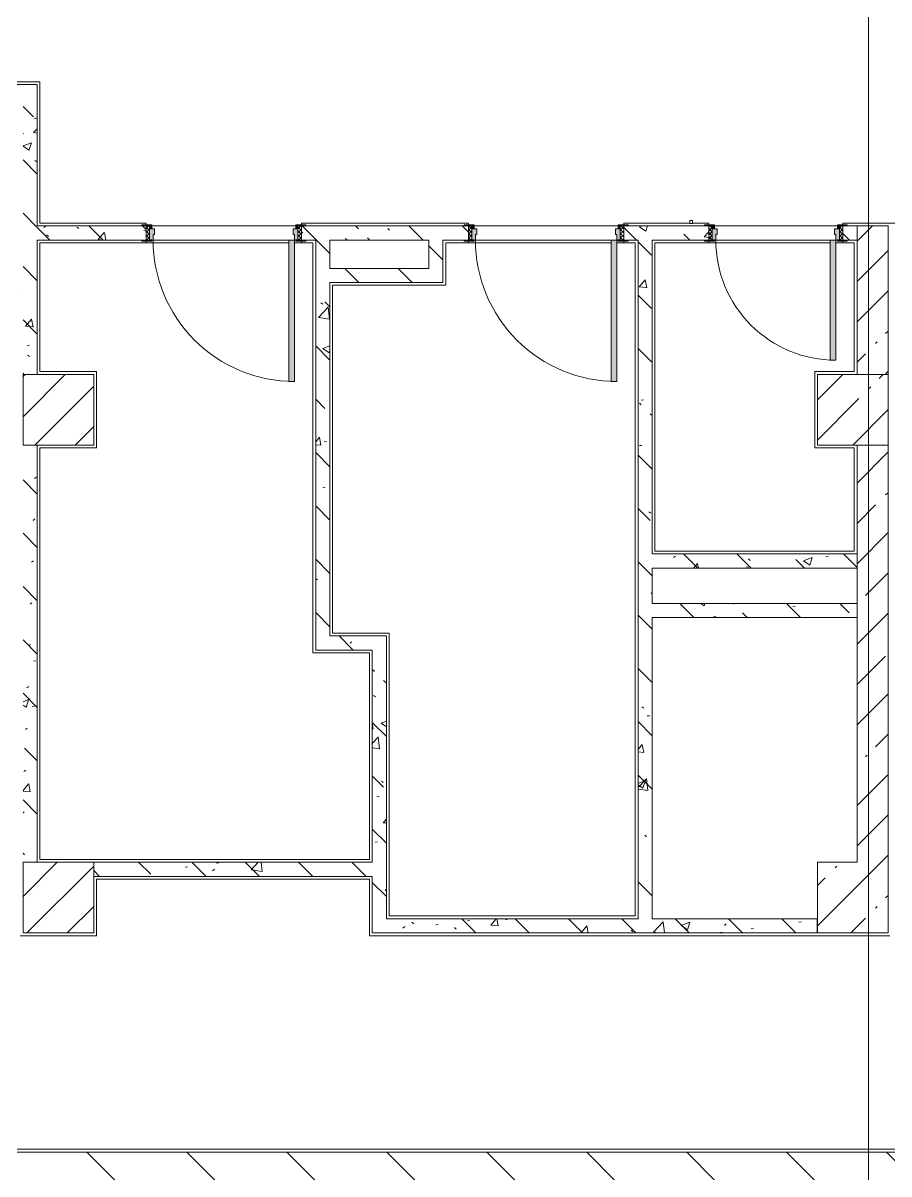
# Model space of a CAD drawing. Header units: millimetres. Extents: x -4060 to 187734, y -8553 to 29000.
# Drawn here: x 139304 to 145429, y 13445 to 21585 of the extents above; entities that cross this region are included whole.
import ezdxf

# ---------------------------------------------------------------- set-up
doc = ezdxf.new("R2010")
doc.units = ezdxf.units.MM
for name, color, linetype, lineweight, true_color in [('A-DOOR-2', 7, 'Continuous', 5, 0xaaaaaa), ('A-DOOR-3', 7, 'Continuous', 5, 0xe2e2e2), ('A-DOOR-FRAM-2', 7, 'Continuous', 5, 0xe2e2e2), ('A-DOOR-FRAM-3', 7, 'Continuous', 5, 0xaaaaaa), ('A-FLOR-1', 7, 'Continuous', 5, 0xaaaaaa), ('I-WALL-24', 7, 'Continuous', 5, 0x787878)]:
    doc.layers.add(name, color=color, linetype=linetype, lineweight=lineweight, true_color=true_color)
for name, color, linetype, lineweight in [('A-WALL', 7, 'Continuous', 9), ('A-WALL-9', 7, 'Continuous', 5), ('I-WALL-22', 7, 'Continuous', 5), ('S-COLS-2', 7, 'Continuous', 5), ('Оси', 7, 'Continuous', 9)]:
    doc.layers.add(name, color=color, linetype=linetype, lineweight=lineweight)
pattern_1 = [(45, (60723.74, 0), (-285.1231, 285.1231), []), (45, (61008.87, 0), (-285.1231, 285.1231), [504.031, -100.806, 16.764, -84.042])]
pattern_2 = [(135, (60723.74, 0), (-377.1708, -377.1708), [533.4, -88.9, 17.78, -88.9]), (135, (60723.74, 376.94), (-377.1708, -377.1708), []), (50, (60723.74, 0), (637.6445, -55.7866), [66.675, -733.425]), (355, (60723.74, 0), (-123.3494, 668.699), [53.34, -586.74]), (100.451, (60776.9, -4.65), (514.299, 612.908), [56.665, -623.315]), (46.184, (60723.74, 177.8), (948.7764, -147.15), [100.012, -1100.137]), (96.636, (60802.8, 165.5), (830.909, 865.997), [84.998, -934.973]), (351.184, (60723.7, 177.8), (830.918, 865.988), [80.01, -880.11]), (21, (60812.64, 133.35), (530.6506, -357.9283), [66.675, -733.425]), (326, (60812.64, 133.35), (216.308, 644.6585), [53.34, -586.74]), (71.451, (60856.86, 103.5), (746.9596, 286.7243), [56.665, -623.315]), (37.5, (60723.74, 0), (10.81053, 295.9426), [16.764, -562.864, 16.764, -578.866, -588.962]), (37.5, (60723.74, 0), (10.81053, 295.9426), [-1175.258, 16.764, -572.198]), (7.5, (60723.74, 0), (233.8692, 350.6318), [16.764, -322.834, 16.764, -549.529, -224.472]), (7.5, (60723.74, 0), (233.8692, 350.6318), [-905.891, 16.764, -207.708]), (327.5, (60525.5, 0), (474.5678, -20.0513), [16.764, -205.486, 16.764, -676.656, -920.115]), (327.5, (60525.5, 0), (474.5678, -20.0513), [-915.67, 16.764, -903.351]), (317.5, (60436.6, 0), (518.4522, 88.9934), [16.764, -272.161, 16.764, -443.738, -653.415]), (317.5, (60436.6, 0), (518.4522, 88.9934), [-749.427, 16.764, -636.651])]
pattern_3 = [(135, (1751.41, 114.685), (-14.14214, -14.14214), []), (225, (1751.41, 114.685), (14.14214, -14.14214), [])]
pattern_4 = [(45, (-371.384, 114.685), (-14.1421, 14.1421), []), (135, (-371.384, 114.685), (-14.1421, -14.1421), [])]
pattern_5 = [(135, (60723.74, 0), (-353.5534, -353.5534), [])]

# ---------------------------------------------------------------- blocks, each defined once
blk = doc.blocks.new('110_Дверь_СКБ_1Ст_Внутренняя1 - Д-11п 1100x2100h_кладовые _все__ коридор _между помещениями блока столовой__ моечные _все_ 2-32102277-1_5_1_птичка')
at = {"layer": 'A-DOOR-2'}
h = blk.add_hatch(dxfattribs=at)
h.set_pattern_fill('FP_150', color=256, style=0, pattern_type=2)
h.set_pattern_definition(pattern_3)
h.paths.add_polyline_path([(537.5, -50), (562.5, -50), (562.5, 50), (537.5, 50)])
at = {"layer": 'A-DOOR-3'}
h = blk.add_hatch(color=256, dxfattribs=at)
h.paths.add_polyline_path([(-477.5, -30), (-477.5, 10), (-487.5, 10), (-487.5, 50), (-512.5, 50), (-512.5, -30), (-487.5, -30)])
h.paths.add_polyline_path([(537.5, -30), (537.5, 50), (512.5, 50), (512.5, 10), (502.5, 10), (502.5, -30), (512.5, -30)])
at = {"layer": 'A-DOOR-FRAM-2'}
for points in [[(-447.5, 50), (-447.5, 1050), (-487.5, 1050), (-487.5, 50)], [(-567.5, 50), (-497.5, 50), (-497.5, 58), (-567.5, 58)], [(562.5, 50), (592.5, 50), (592.5, 58), (522.5, 58), (522.5, 50), (542.6, 50)], [(-567.5, -58), (-497.5, -58), (-497.5, -50), (-567.5, -50)], [(-497.5, -50), (-497.5, -30), (-512.5, -30), (-512.5, -50)], [(537.5, -50), (537.5, -30), (522.5, -30), (522.5, -50)], [(560.5, -58), (592.5, -58), (592.5, -50), (522.5, -51.4), (522.5, -58)]]:
    blk.add_hatch(color=256, dxfattribs=at).paths.add_polyline_path(points)
at = {"layer": 'A-DOOR-FRAM-3'}
h = blk.add_hatch(dxfattribs=at)
h.set_pattern_fill('FP_151', color=256, style=0, pattern_type=2)
h.set_pattern_definition(pattern_4)
h.paths.add_polyline_path([(-537.5, -50), (-512.5, -50), (-512.5, 50), (-537.5, 50)])
at = {"layer": 'A-DOOR-2'}
for p, q in [((-487.5, 1050), (-487.5, 50)), ((-447.5, 1050), (-487.5, 1050)), ((-447.5, 50), (-447.5, 1050)), ((-487.5, 50), (-447.5, 50))]:
    blk.add_line(p, q, dxfattribs=at)
blk.add_arc((-487.5, 50), 1000, 360, 90, dxfattribs=at)
at = {"layer": 'A-DOOR-FRAM-3'}
for p, q in [((-497.5, 58), (-567.5, 58)), ((-567.5, 58), (-567.5, 50)), ((-567.5, 50), (-497.5, 50)), ((-512.5, 50), (-537.5, 50)), ((-537.5, 50), (-537.5, -50)), ((-487.5, 50), (-512.5, 50)), ((-512.5, 50), (-512.5, -30)), ((-512.5, -50), (-512.5, 50)), ((-497.5, 50), (-512.5, 50)), ((-512.5, 50), (-512.5, 49)), ((-512.5, 49), (-497.5, 49)), ((-497.5, 50), (-497.5, 58)), ((-497.5, 49), (-497.5, 50)), ((-487.5, 10), (-487.5, 50)), ((-477.5, 10), (-487.5, 10)), ((-477.5, -30), (-477.5, 10)), ((512.5, 10), (502.5, 10)), ((502.5, 10), (502.5, -30)), ((512.5, 50), (512.5, 10)), ((537.5, 50), (512.5, 50)), ((592.5, 58), (522.5, 58)), ((522.5, 58), (522.5, 50)), ((537.5, 50), (522.5, 50)), ((522.5, 50), (522.5, 49)), ((522.5, 50), (592.5, 50)), ((522.5, 49), (537.5, 49)), ((537.5, -30), (537.5, 50)), ((562.5, 50), (537.5, 50)), ((537.5, 50), (537.5, -50)), ((537.5, 49), (537.5, 50)), ((562.5, -50), (562.5, 50)), ((592.5, 50), (592.5, 58)), ((-497.5, -50), (-567.5, -50)), ((-567.5, -50), (-567.5, -58)), ((-567.5, -58), (-497.5, -58)), ((-537.5, -50), (-512.5, -50)), ((-512.5, -30), (-477.5, -30)), ((-497.5, -30), (-512.5, -30)), ((-512.5, -30), (-512.5, -50)), ((-512.5, -50), (-497.5, -50)), ((-497.5, -50), (-497.5, -30)), ((-497.5, -58), (-497.5, -50)), ((502.5, -30), (537.5, -30)), ((537.5, -30), (522.5, -30)), ((522.5, -30), (522.5, -50)), ((522.5, -50), (537.5, -50)), ((592.5, -50), (522.5, -50)), ((522.5, -50), (522.5, -58)), ((522.5, -58), (592.5, -58)), ((537.5, -50), (537.5, -30)), ((537.5, -50), (562.5, -50)), ((592.5, -58), (592.5, -50))]:
    blk.add_line(p, q, dxfattribs=at)
blk = doc.blocks.new('110_Дверь_СКБ_1Ст_Внутренняя1 - Д-11п 1100x2100h_кладовые _все__ коридор _между помещениями блока столовой__ моечные _все_ 2-V122-1_5_1_птичка')
at = {"layer": 'A-DOOR-2'}
h = blk.add_hatch(dxfattribs=at)
h.set_pattern_fill('FP_150', color=256, style=0, pattern_type=2)
h.set_pattern_definition(pattern_3)
h.paths.add_polyline_path([(537.5, 50), (537.5, -50), (562.5, -50), (562.5, 50)])
at = {"layer": 'A-DOOR-3'}
h = blk.add_hatch(color=256, dxfattribs=at)
h.paths.add_polyline_path([(512.5, 50), (512.5, 10), (502.5, 10), (502.5, -30), (537.5, -30), (537.5, 50), (522.5, 50)])
h.paths.add_polyline_path([(-497.5, 50), (-512.5, 50), (-512.5, -30), (-477.5, -30), (-477.5, 10), (-487.5, 10), (-487.5, 50)])
at = {"layer": 'A-DOOR-FRAM-2'}
for points in [[(-487.5, 1050), (-487.5, 50), (-447.5, 50), (-447.5, 1050)], [(-537.5, 58), (-567.5, 58), (-567.5, 50), (-497.5, 50), (-497.5, 58), (-517.5, 58)], [(592.5, 58), (522.5, 58), (522.5, 50), (592.5, 50)], [(-537.5, -50), (-567.5, -50), (-567.5, -58), (-497.5, -58), (-497.5, -50), (-513.9, -50)], [(-512.5, -30), (-512.5, -50), (-497.5, -50), (-497.5, -30)], [(537.5, -30), (522.5, -30), (522.5, -50), (537.5, -50)], [(562.5, -50), (522.5, -55.2), (522.5, -58), (592.5, -58), (592.5, -50)]]:
    blk.add_hatch(color=256, dxfattribs=at).paths.add_polyline_path(points)
at = {"layer": 'A-DOOR-FRAM-3'}
h = blk.add_hatch(dxfattribs=at)
h.set_pattern_fill('FP_151', color=256, style=0, pattern_type=2)
h.set_pattern_definition(pattern_4)
h.paths.add_polyline_path([(-512.5, 50), (-537.5, 50), (-537.5, -50), (-512.5, -48.8)])
at = {"layer": 'A-DOOR-2'}
for p, q in [((-487.5, 1050), (-487.5, 50)), ((-447.5, 1050), (-487.5, 1050)), ((-447.5, 50), (-447.5, 1050)), ((-487.5, 50), (-447.5, 50))]:
    blk.add_line(p, q, dxfattribs=at)
blk.add_arc((-487.5, 50), 1000, 360, 90, dxfattribs=at)
at = {"layer": 'A-DOOR-FRAM-3'}
for p, q in [((-497.5, 58), (-567.5, 58)), ((-567.5, 58), (-567.5, 50)), ((-567.5, 50), (-497.5, 50)), ((-512.5, 50), (-537.5, 50)), ((-537.5, 50), (-537.5, -50)), ((-487.5, 50), (-512.5, 50)), ((-512.5, 50), (-512.5, -30)), ((-512.5, -50), (-512.5, 50)), ((-497.5, 50), (-512.5, 50)), ((-512.5, 50), (-512.5, 49)), ((-512.5, 49), (-497.5, 49)), ((-497.5, 50), (-497.5, 58)), ((-497.5, 49), (-497.5, 50)), ((-487.5, 10), (-487.5, 50)), ((-477.5, 10), (-487.5, 10)), ((-477.5, -30), (-477.5, 10)), ((512.5, 10), (502.5, 10)), ((502.5, 10), (502.5, -30)), ((512.5, 50), (512.5, 10)), ((537.5, 50), (512.5, 50)), ((592.5, 58), (522.5, 58)), ((522.5, 58), (522.5, 50)), ((537.5, 50), (522.5, 50)), ((522.5, 50), (522.5, 49)), ((522.5, 50), (592.5, 50)), ((522.5, 49), (537.5, 49)), ((537.5, -30), (537.5, 50)), ((562.5, 50), (537.5, 50)), ((537.5, 50), (537.5, -50)), ((537.5, 49), (537.5, 50)), ((562.5, -50), (562.5, 50)), ((592.5, 50), (592.5, 58)), ((-497.5, -50), (-567.5, -50)), ((-567.5, -50), (-567.5, -58)), ((-567.5, -58), (-497.5, -58)), ((-537.5, -50), (-512.5, -50)), ((-512.5, -30), (-477.5, -30)), ((-497.5, -30), (-512.5, -30)), ((-512.5, -30), (-512.5, -50)), ((-512.5, -50), (-497.5, -50)), ((-497.5, -50), (-497.5, -30)), ((-497.5, -58), (-497.5, -50)), ((502.5, -30), (537.5, -30)), ((537.5, -30), (522.5, -30)), ((522.5, -30), (522.5, -50)), ((522.5, -50), (537.5, -50)), ((592.5, -50), (522.5, -50)), ((522.5, -50), (522.5, -58)), ((522.5, -58), (592.5, -58)), ((537.5, -50), (537.5, -30)), ((537.5, -50), (562.5, -50)), ((592.5, -58), (592.5, -50))]:
    blk.add_line(p, q, dxfattribs=at)
blk = doc.blocks.new('110_Дверь_СКБ_1Ст_Внутренняя1 - Д-7_п__950x2100h_Туалет-V144-1_5_1_птичка')
at = {"layer": 'A-DOOR-2'}
h = blk.add_hatch(dxfattribs=at)
h.set_pattern_fill('FP_154', color=256, style=0, pattern_type=2)
h.set_pattern_definition([(135, (1826.41, 114.685), (-14.14214, -14.14214), []), (225, (1826.41, 114.685), (14.14214, -14.14214), [])])
h.paths.add_polyline_path([(487.5, 50), (462.5, 50), (462.5, -50), (487.5, -50)])
at = {"layer": 'A-DOOR-3'}
h = blk.add_hatch(color=256, dxfattribs=at)
h.paths.add_polyline_path([(437.5, 50), (437.5, 10), (427.5, 10), (427.5, -30), (462.5, -30), (462.5, 50), (447.5, 50)])
h.paths.add_polyline_path([(-422.5, 50), (-437.5, 50), (-437.5, -30), (-402.5, -30), (-402.5, 10), (-412.5, 10), (-412.5, 50)])
at = {"layer": 'A-DOOR-FRAM-2'}
for points in [[(-372.5, 900), (-412.5, 900), (-412.5, 50), (-372.5, 50), (-372.5, 622.5)], [(-492.5, 58), (-492.5, 50), (-422.5, 50), (-422.5, 58), (-462.5, 58)], [(467.5, 58), (447.5, 58), (447.5, 50), (517.5, 50), (517.5, 58), (487.5, 58)], [(-492.5, -50), (-492.5, -58), (-422.5, -58), (-422.5, -50), (-462.5, -50)], [(-437.5, -30), (-437.5, -50), (-422.5, -50), (-422.5, -30)], [(447.5, -30), (447.5, -50), (462.5, -50), (462.5, -30)], [(487.5, -50), (447.5, -50), (447.5, -58), (517.5, -58), (517.5, -50), (488.2, -50)]]:
    blk.add_hatch(color=256, dxfattribs=at).paths.add_polyline_path(points)
at = {"layer": 'A-DOOR-FRAM-3'}
h = blk.add_hatch(dxfattribs=at)
h.set_pattern_fill('FP_155', color=256, style=0, pattern_type=2)
h.set_pattern_definition([(45, (-296.384, 114.685), (-14.1421, 14.1421), []), (135, (-296.384, 114.685), (-14.1421, -14.1421), [])])
h.paths.add_polyline_path([(-437.5, 50), (-462.5, 50), (-462.5, -50), (-437.5, -50)])
at = {"layer": 'A-DOOR-2'}
for p, q in [((-412.5, 900), (-412.5, 50)), ((-372.5, 900), (-412.5, 900)), ((-372.5, 50), (-372.5, 900)), ((-412.5, 50), (-372.5, 50))]:
    blk.add_line(p, q, dxfattribs=at)
blk.add_arc((-412.5, 50), 850, 360, 90, dxfattribs=at)
at = {"layer": 'A-DOOR-FRAM-3'}
for p, q in [((-422.5, 58), (-492.5, 58)), ((-492.5, 58), (-492.5, 50)), ((-492.5, 50), (-422.5, 50)), ((-437.5, 50), (-462.5, 50)), ((-462.5, 50), (-462.5, -50)), ((-412.5, 50), (-437.5, 50)), ((-437.5, 50), (-437.5, -30)), ((-437.5, -50), (-437.5, 50)), ((-422.5, 50), (-437.5, 50)), ((-437.5, 50), (-437.5, 49)), ((-437.5, 49), (-422.5, 49)), ((-422.5, 50), (-422.5, 58)), ((-422.5, 49), (-422.5, 50)), ((-412.5, 10), (-412.5, 50)), ((-402.5, 10), (-412.5, 10)), ((-402.5, -30), (-402.5, 10)), ((437.5, 10), (427.5, 10)), ((427.5, 10), (427.5, -30)), ((437.5, 50), (437.5, 10)), ((462.5, 50), (437.5, 50)), ((517.5, 58), (447.5, 58)), ((447.5, 58), (447.5, 50)), ((462.5, 50), (447.5, 50)), ((447.5, 50), (447.5, 49)), ((447.5, 50), (517.5, 50)), ((447.5, 49), (462.5, 49)), ((462.5, -30), (462.5, 50)), ((487.5, 50), (462.5, 50)), ((462.5, 50), (462.5, -50)), ((462.5, 49), (462.5, 50)), ((487.5, -50), (487.5, 50)), ((517.5, 50), (517.5, 58)), ((-422.5, -50), (-492.5, -50)), ((-492.5, -50), (-492.5, -58)), ((-492.5, -58), (-422.5, -58)), ((-462.5, -50), (-437.5, -50)), ((-437.5, -30), (-402.5, -30)), ((-422.5, -30), (-437.5, -30)), ((-437.5, -30), (-437.5, -50)), ((-437.5, -50), (-422.5, -50)), ((-422.5, -50), (-422.5, -30)), ((-422.5, -58), (-422.5, -50)), ((427.5, -30), (462.5, -30)), ((462.5, -30), (447.5, -30)), ((447.5, -30), (447.5, -50)), ((447.5, -50), (462.5, -50)), ((517.5, -50), (447.5, -50)), ((447.5, -50), (447.5, -58)), ((447.5, -58), (517.5, -58)), ((462.5, -50), (462.5, -30)), ((462.5, -50), (487.5, -50)), ((517.5, -58), (517.5, -50))]:
    blk.add_line(p, q, dxfattribs=at)
blk = doc.blocks.new('BSC_Колонна _Прямоугольная - 500х500-V154-1_5_1_птичка')
at = {"layer": 'S-COLS-2'}
h = blk.add_hatch(dxfattribs=at)
h.set_pattern_fill('FP_188', color=256, style=0, pattern_type=2)
h.set_pattern_definition([(45, (-78830, -15400), (-285.1231, 285.1231), []), (45, (-78544.88, -15400), (-285.1231, 285.1231), [504.031, -100.806, 16.764, -84.042])])
h.paths.add_polyline_path([(-250, -250), (250, -250), (250, 250), (-250, 250), (-250, -74.3)])
for p, q in [((250, 250), (-250, 250)), ((-250, 250), (-250, -250)), ((250, -250), (250, 250)), ((-250, -250), (250, -250))]:
    blk.add_line(p, q, dxfattribs=at)
blk = doc.blocks.new('BSC_Колонна _Прямоугольная - 500х500-V170-1_5_1_птичка')
at = {"layer": 'S-COLS-2'}
h = blk.add_hatch(dxfattribs=at)
h.set_pattern_fill('FP_199', color=256, style=0, pattern_type=2)
h.set_pattern_definition([(45, (-78830, -18850), (-285.1231, 285.1231), []), (45, (-78544.88, -18850), (-285.1231, 285.1231), [504.031, -100.806, 16.764, -84.042])])
h.paths.add_polyline_path([(-150.2, -250), (250, -250), (250, 250), (-250, 250), (-250, -250), (-185.6, -250)])
for p, q in [((250, 250), (-250, 250)), ((-250, 250), (-250, -250)), ((250, -250), (250, 250)), ((-250, -250), (250, -250))]:
    blk.add_line(p, q, dxfattribs=at)
blk = doc.blocks.new('BSC_Колонна _Прямоугольная - 500х500-V171-1_5_1_птичка')
at = {"layer": 'S-COLS-2'}
h = blk.add_hatch(dxfattribs=at)
h.set_pattern_fill('FP_200', color=256, style=0, pattern_type=2)
h.set_pattern_definition([(45, (-84450, -18850), (-285.1231, 285.1231), []), (45, (-84164.88, -18850), (-285.1231, 285.1231), [504.031, -100.806, 16.764, -84.042])])
h.paths.add_polyline_path([(250, -250), (250, 250), (-250, 250), (-250, -250), (215.7, -250)])
for p, q in [((250, 250), (-250, 250)), ((-250, 250), (-250, -250)), ((250, -250), (250, 250)), ((-250, -250), (250, -250))]:
    blk.add_line(p, q, dxfattribs=at)

msp = doc.modelspace()

# ---------------------------------------------------------------- hatches: boundary and pattern name
at = {"layer": 'I-WALL-22'}
h = msp.add_hatch(dxfattribs=at)
h.set_pattern_fill('FP_121', color=256, style=0, pattern_type=2)
h.set_pattern_definition(pattern_1)
h.paths.add_polyline_path([(145423.7, 19100), (145423.7, 20150), (145203.7, 20150), (145203.7, 19100), (145370.2, 19100)])
h = msp.add_hatch(dxfattribs=at)
h.set_pattern_fill('FP_121', color=256, style=0, pattern_type=2)
h.set_pattern_definition(pattern_1)
h.paths.add_polyline_path([(145423.7, 15650), (145423.7, 18600), (145203.7, 18600), (145203.7, 15650)])
h = msp.add_hatch(dxfattribs=at)
h.set_pattern_fill('FP_139', color=256, style=0, pattern_type=2)
h.set_pattern_definition(pattern_5)
h.paths.add_polyline_path([(136819.8, 13400), (145423.7, 13400), (145423.7, 13600), (129373.7, 13600), (129373.7, 13400), (135887.5, 13400)])
h = msp.add_hatch(dxfattribs=at)
h.set_pattern_fill('FP_139', color=256, style=0, pattern_type=2)
h.set_pattern_definition(pattern_5)
h.paths.add_polyline_path([(145833.7, 13400), (145863.7, 13400), (145863.7, 13600), (145423.7, 13600), (145423.7, 13400), (145763.7, 13400)])
h.paths.add_polyline_path([(146813.7, 13400), (147342.1, 13400), (147342.1, 13600), (146813.7, 13600)])
h.paths.add_polyline_path([(148923.7, 13400), (149133.7, 13400), (149133.7, 13600), (148923.7, 13600), (148923.7, 13480)])
h.paths.add_polyline_path([(148223.7, 13400), (148223.7, 13600), (148042.1, 13600), (148042.1, 13400), (148173.7, 13400)])
at = {"layer": 'I-WALL-24'}
h = msp.add_hatch(dxfattribs=at)
h.set_pattern_fill('FP_147', color=256, style=0, pattern_type=2)
h.set_pattern_definition(pattern_2)
h.paths.add_polyline_path([(139303.6, 15150), (139303.7, 15150.8), (139303.7, 15650), (139403.6, 15650), (139403.6, 18600), (139303.7, 18600), (139303.7, 19100), (139403.6, 19100), (139403.6, 21150), (139303.6, 21150), (139303.6, 15325.4)])
h = msp.add_hatch(dxfattribs=at)
h.set_pattern_fill('FP_147', color=256, style=0, pattern_type=2)
h.set_pattern_definition(pattern_2)
h.paths.add_polyline_path([(140173.7, 20050), (140173.7, 20150), (139403.6, 20150), (139403.6, 20050), (140143.7, 20050)])
h.paths.add_polyline_path([(141760, 20050), (142173.7, 20050), (142173.7, 20150), (141273.7, 20150), (141273.7, 20050), (141493.7, 20050)])
h = msp.add_hatch(dxfattribs=at)
h.set_pattern_fill('FP_147', color=256, style=0, pattern_type=2)
h.set_pattern_definition(pattern_2)
h.paths.add_polyline_path([(142273.7, 19750), (142273.7, 20150), (142173.7, 20150), (142173.7, 19750)])
h = msp.add_hatch(dxfattribs=at)
h.set_pattern_fill('FP_147', color=256, style=0, pattern_type=2)
h.set_pattern_definition(pattern_2)
h.paths.add_polyline_path([(143583.7, 20050), (144153.7, 20050), (144153.1, 20150), (143553.7, 20150), (143553.7, 20050)])
h.paths.add_polyline_path([(142453.7, 20050), (142453.7, 20150), (142273.7, 20150), (142273.7, 20050), (142423.7, 20050)])
h.paths.add_polyline_path([(145103.7, 20050), (145203.7, 20050), (145203.7, 20150), (145103.7, 20150)])
h = msp.add_hatch(dxfattribs=at)
h.set_pattern_fill('FP_147', color=256, style=0, pattern_type=2)
h.set_pattern_definition(pattern_2)
h.paths.add_polyline_path([(141373.7, 17250), (141473.7, 17250), (141473.7, 20050), (141373.7, 20050), (141373.7, 17270)])
h = msp.add_hatch(dxfattribs=at)
h.set_pattern_fill('FP_147', color=256, style=0, pattern_type=2)
h.set_pattern_definition(pattern_2)
h.paths.add_polyline_path([(143653.7, 15250), (143753.7, 15250), (143748.9, 20050), (143653.7, 20050), (143653.7, 15270)])
h = msp.add_hatch(dxfattribs=at)
h.set_pattern_fill('FP_147', color=256, style=0, pattern_type=2)
h.set_pattern_definition(pattern_2)
h.paths.add_polyline_path([(141677.9, 19750), (142173.7, 19750), (142173.7, 19850), (141473.7, 19850), (141473.7, 19750), (141604, 19750)])
h = msp.add_hatch(dxfattribs=at)
h.set_pattern_fill('FP_147', color=256, style=0, pattern_type=2)
h.set_pattern_definition(pattern_2)
h.paths.add_polyline_path([(145203.7, 17730), (145203.7, 17830), (143753.7, 17830), (143753.7, 17730), (145183.7, 17730)])
h = msp.add_hatch(dxfattribs=at)
h.set_pattern_fill('FP_147', color=256, style=0, pattern_type=2)
h.set_pattern_definition(pattern_2)
h.paths.add_polyline_path([(144903.7, 17380), (145203.7, 17380), (145203.7, 17480), (143753.7, 17480), (143753.7, 17380), (143773.7, 17380)])
h = msp.add_hatch(dxfattribs=at)
h.set_pattern_fill('FP_147', color=256, style=0, pattern_type=2)
h.set_pattern_definition(pattern_2)
h.paths.add_polyline_path([(141473.7, 17150), (141873.7, 17150), (141873.7, 17250), (141373.7, 17250), (141373.7, 17150)])
h = msp.add_hatch(dxfattribs=at)
h.set_pattern_fill('FP_147', color=256, style=0, pattern_type=2)
h.set_pattern_definition(pattern_2)
h.paths.add_polyline_path([(141773.7, 15250), (141873.7, 15250), (141873.7, 17150), (141773.7, 17150), (141773.7, 15530)])
h = msp.add_hatch(dxfattribs=at)
h.set_pattern_fill('FP_147', color=256, style=0, pattern_type=2)
h.set_pattern_definition(pattern_2)
h.paths.add_polyline_path([(139803.7, 15550), (141773.7, 15550), (141773.7, 15650), (139803.7, 15650), (139803.7, 15593.2)])
h = msp.add_hatch(dxfattribs=at)
h.set_pattern_fill('FP_147', color=256, style=0, pattern_type=2)
h.set_pattern_definition(pattern_2)
h.paths.add_polyline_path([(143323.3, 15150), (144922.1, 15150), (144922.1, 15250), (141773.7, 15250), (141773.7, 15150), (141893.7, 15150)])
at = {"layer": 'S-COLS-2'}
h = msp.add_hatch(dxfattribs=at)
h.set_pattern_fill('FP_121', color=256, style=0, pattern_type=2)
h.set_pattern_definition(pattern_1)
h.paths.add_polyline_path([(145423.7, 15150), (145423.7, 15650), (144923.7, 15650), (144923.7, 15150), (145182.2, 15150)])

# ---------------------------------------------------------------- linework, layer by layer
at = {"layer": 'A-FLOR-1'}
for p, q in [((139103.6, 21170), (139423.6, 21170)), ((139423.6, 21170), (139423.6, 20170)), ((139423.6, 20170), (140173.7, 20170)), ((140173.7, 20170), (140173.7, 20158)), ((141273.7, 20158), (141273.7, 20170)), ((141273.7, 20170), (142453.7, 20170)), ((142453.7, 20170), (142453.7, 20158)), ((143553.7, 20158), (143553.7, 20170)), ((143553.7, 20170), (144019.2, 20170)), ((144039.2, 20170), (144153.7, 20170)), ((144153.7, 20170), (144153.7, 20158)), ((145103.7, 20158), (145103.7, 20170)), ((145103.7, 20170), (146293.7, 20170)), ((139423.6, 20030), (139423.6, 19120)), ((141183.7, 20030), (139423.6, 20030)), ((140173.7, 20042), (140173.7, 20030)), ((141353.7, 20030), (141223.7, 20030)), ((141273.7, 20030), (141273.7, 20042)), ((141353.7, 17130), (141353.7, 20030)), ((143463.7, 20030), (142293.7, 20030)), ((142293.7, 20030), (142293.7, 19730)), ((142453.7, 20042), (142453.7, 20030)), ((143633.7, 20030), (143503.7, 20030)), ((143553.7, 20030), (143553.7, 20042)), ((143633.7, 15270), (143633.7, 20030)), ((145013.7, 20030), (143773.7, 20030)), ((143773.7, 20030), (143773.7, 17850)), ((144153.7, 20042), (144153.7, 20030)), ((145183.7, 20030), (145053.7, 20030)), ((145103.7, 20030), (145103.7, 20042)), ((145183.7, 19120), (145183.7, 20030)), ((142293.7, 19730), (141493.7, 19730)), ((141493.7, 19730), (141493.7, 17270)), ((139423.6, 19120), (139823.7, 19120)), ((139823.7, 19120), (139823.7, 18580)), ((144903.7, 18580), (144903.7, 19120)), ((144903.7, 19120), (145183.7, 19120)), ((139823.7, 18580), (139423.6, 18580)), ((139423.6, 18580), (139423.6, 15670)), ((145183.7, 18580), (144903.7, 18580)), ((145183.7, 17850), (145183.7, 18580)), ((143773.7, 17850), (145183.7, 17850)), ((141493.7, 17270), (141893.7, 17270)), ((141893.7, 17270), (141893.7, 15270)), ((141753.7, 17130), (141353.7, 17130)), ((141753.7, 15670), (141753.7, 17130)), ((139423.6, 15670), (141753.7, 15670)), ((141753.7, 15530), (139823.7, 15530)), ((139823.7, 15530), (139823.7, 15130)), ((141753.7, 15130), (141753.7, 15530)), ((141893.7, 15270), (143633.7, 15270)), ((139823.7, 15130), (139283.7, 15130)), ((145434.2, 15130), (141753.7, 15130)), ((131553.7, 13620), (145863.7, 13620))]:
    msp.add_line(p, q, dxfattribs=at)
at = {"layer": 'A-WALL'}
for p, q in [((145203.7, 20050), (145203.7, 20150)), ((145203.7, 17730), (145203.7, 17830)), ((145203.7, 17380), (145203.7, 17480))]:
    msp.add_line(p, q, dxfattribs=at)
at = {"layer": 'A-WALL-9'}
for p, q in [((144039.2, 20188), (144019.2, 20188)), ((144019.2, 20188), (144019.2, 20168)), ((144039.2, 20168), (144039.2, 20188)), ((144019.2, 20168), (144039.2, 20168))]:
    msp.add_line(p, q, dxfattribs=at)
at = {"layer": 'I-WALL-22'}
for p, q in [((139403.6, 21150), (139133.6, 21150)), ((139403.6, 20150), (139403.6, 21150)), ((140143.7, 20150), (139403.6, 20150)), ((140213.7, 20150), (141233.7, 20150)), ((142423.7, 20150), (141303.7, 20150)), ((142493.7, 20150), (143513.7, 20150)), ((144123.7, 20150), (143583.7, 20150)), ((144193.7, 20150), (145063.7, 20150)), ((145423.7, 20150), (145133.7, 20150)), ((145423.7, 19100), (145423.7, 20150)), ((139403.6, 19100), (139403.6, 20050)), ((139403.6, 20050), (140143.7, 20050)), ((141183.7, 20050), (140223.7, 20050)), ((141303.7, 20050), (141373.7, 20050)), ((141373.7, 20050), (141373.7, 17150)), ((141473.7, 19850), (141473.7, 20050)), ((141473.7, 20050), (142173.7, 20050)), ((142173.7, 20050), (142173.7, 19850)), ((142273.7, 20050), (142423.7, 20050)), ((142273.7, 19750), (142273.7, 20050)), ((143463.7, 20050), (142503.7, 20050)), ((143583.7, 20050), (143653.7, 20050)), ((143653.7, 20050), (143653.7, 15250)), ((143753.7, 20050), (144123.7, 20050)), ((143753.7, 17830), (143753.7, 20050)), ((145013.7, 20050), (144203.7, 20050)), ((145133.7, 20050), (145203.7, 20050)), ((145203.7, 20050), (145203.7, 19100)), ((142173.7, 19850), (141473.7, 19850)), ((141473.7, 17250), (141473.7, 19750)), ((141473.7, 19750), (142273.7, 19750)), ((139403.6, 15650), (139403.6, 18600)), ((145203.7, 18600), (145203.7, 17830)), ((145423.7, 15650), (145423.7, 18600)), ((145203.7, 17830), (143753.7, 17830)), ((143753.7, 17730), (145203.7, 17730)), ((143753.7, 17480), (143753.7, 17730)), ((145203.7, 17730), (145203.7, 17480)), ((145203.7, 17480), (143753.7, 17480)), ((143753.7, 17380), (145203.7, 17380)), ((143753.7, 15250), (143753.7, 17380)), ((145203.7, 17380), (145203.7, 15650)), ((141873.7, 17250), (141473.7, 17250)), ((141873.7, 15250), (141873.7, 17250)), ((141373.7, 17150), (141773.7, 17150)), ((141773.7, 17150), (141773.7, 15650)), ((141773.7, 15650), (139803.7, 15650)), ((139803.7, 15550), (141773.7, 15550)), ((141773.7, 15550), (141773.7, 15150)), ((143653.7, 15250), (141873.7, 15250)), ((144922.1, 15250), (143753.7, 15250)), ((144922.1, 15150), (144922.1, 15250)), ((141773.7, 15150), (144922.1, 15150)), ((145833.7, 13600), (131533.7, 13600))]:
    msp.add_line(p, q, dxfattribs=at)
at = {"layer": 'S-COLS-2'}
for p, q in [((145203.7, 15650), (144923.7, 15650)), ((144923.7, 15650), (144923.7, 15150)), ((145423.7, 15150), (145423.7, 15650)), ((144923.7, 15150), (145423.7, 15150))]:
    msp.add_line(p, q, dxfattribs=at)
at = {"layer": 'Оси'}
msp.add_line((145283.7, 10029.8), (145283.7, 21915.1), dxfattribs=at)

# ---------------------------------------------------------------- block references
at = {"layer": 'A-DOOR-2', "rotation": 180}
for name, p in [('110_Дверь_СКБ_1Ст_Внутренняя1 - Д-11п 1100x2100h_кладовые _все__ коридор _между помещениями блока столовой__ моечные _все_ 2-V122-1_5_1_птичка', (140736.2, 20100)), ('110_Дверь_СКБ_1Ст_Внутренняя1 - Д-11п 1100x2100h_кладовые _все__ коридор _между помещениями блока столовой__ моечные _все_ 2-32102277-1_5_1_птичка', (143016.2, 20100)), ('110_Дверь_СКБ_1Ст_Внутренняя1 - Д-7_п__950x2100h_Туалет-V144-1_5_1_птичка', (144641.2, 20100))]:
    msp.add_blockref(name, p, dxfattribs=at)
at = {"layer": 'S-COLS-2'}
for name, p in [('BSC_Колонна _Прямоугольная - 500х500-V170-1_5_1_птичка', (139553.7, 18850)), ('BSC_Колонна _Прямоугольная - 500х500-V171-1_5_1_птичка', (145173.7, 18850)), ('BSC_Колонна _Прямоугольная - 500х500-V154-1_5_1_птичка', (139553.7, 15400))]:
    msp.add_blockref(name, p, dxfattribs=at)

doc.saveas('drawing.dxf')
